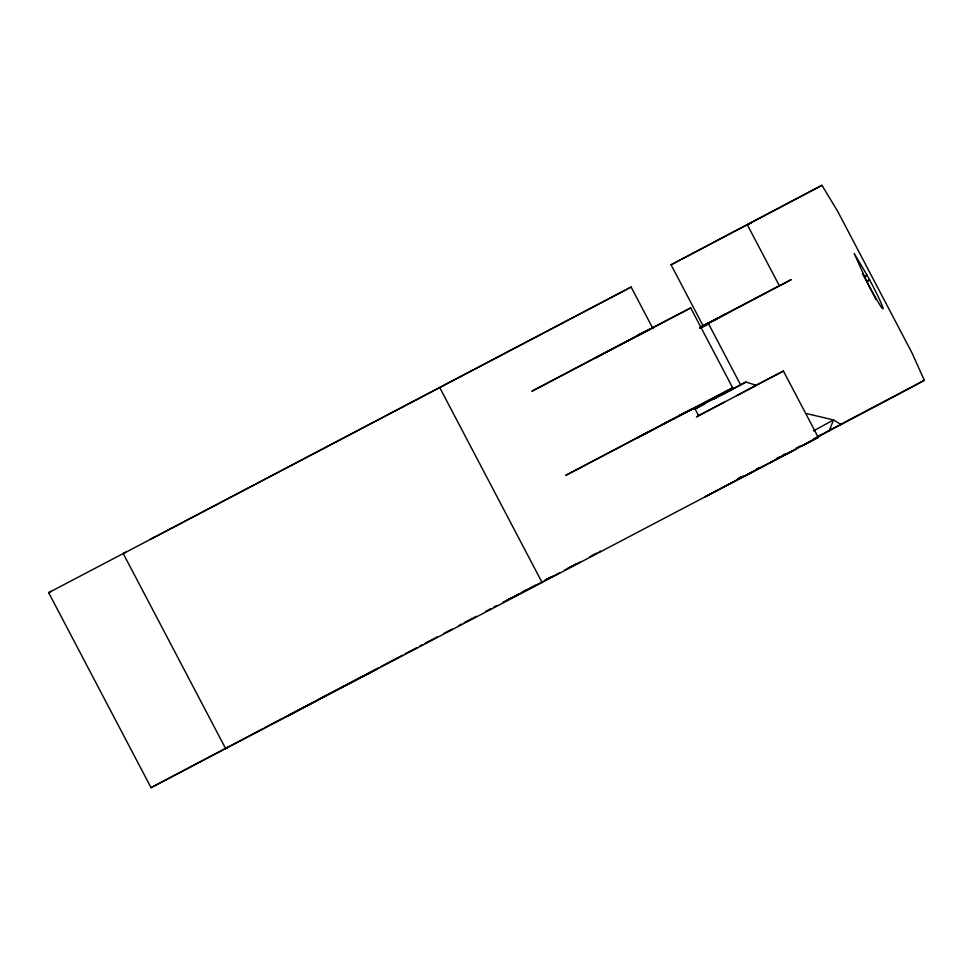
<?xml version="1.0" encoding="UTF-8"?>
<svg xmlns="http://www.w3.org/2000/svg" width="973" height="973" viewBox="0 0 973 973"><rect width="100%" height="100%" fill="white"/><g stroke="black" fill="none" stroke-linecap="round" stroke-linejoin="round"><path stroke-width="1.46" d="M752.214 387.266L783.423 371.041L818.269 437.4L801.679 446.011L829.312 430.759L833.484 419.922L806.872 413.659M864.729 277.658L866.846 274.787L854.16 253.394L866.639 281.124A27.536 1.63 62.3 0 0 883.01 308.855A27.536 1.63 62.3 0 0 869.448 279.543L866.846 274.787L864.51 277.281L874.946 297.483M867.138 282.109L869.448 279.543L866.821 281.501M672.708 419.436L732.657 387.801L690.708 307.906L531.854 391.268L649.259 329.361M740.611 384.858L708.551 323.778L700.086 328.242M779.349 285.709L703.065 325.736L671.066 264.79L821.954 185.308L837.765 211.494L911.713 352.348L924.35 380.334L894.698 396.266A456.167 0.791 -27.7 0 0 841.061 424.569L829.312 430.759M48.65 592.666L125.639 552.263L123.267 553.601L225.663 748.626L228.035 747.288L151.046 787.692L48.65 592.666L51.107 591.292M155.133 536.682L150.304 539.407L631.124 287.047L652.932 328.594M699.83 328.01A456.179 0.791 -27.7 0 1 791.219 279.64L779.385 285.831L747.386 224.885L751.387 222.647M821.954 185.308L671.066 264.79M151.046 787.692L263.002 728.631M286.05 716.773L307.869 705.23M783.423 371.041L696.449 416.882L698.663 415.714L694.442 407.675M679.263 415.593L678.728 415.885L685.673 412.297M813.537 430.917L833.484 419.922L841.061 424.569M599.623 551.715L600.56 551.217L599.271 551.861M820.361 435.381L817.442 436.938M794.905 449.684L795.841 449.185L774.508 460.29M736.792 395.597L756.264 385.296L745.95 382.073L714.267 398.784M631.124 287.047L123.291 553.588M860.983 413.622L924.35 380.334M644.941 331.647L636.78 335.989L690.708 307.906M685.734 412.163L680.832 414.753M508.83 599.319L519.241 593.822M592.071 555.717L594.673 554.342M846.826 421.114L824.24 433.046M848.018 420.494L859.828 414.23M792.934 450.742L769.862 462.905M604.586 353.077L595.318 357.979L650.755 328.886L637.084 336.111M700.28 327.196L702.956 325.785M691.219 409.268L565.799 475.347L674.094 418.609M646.534 432.985L637.279 437.886L657.991 427.074M679.045 416.018L692.703 408.794L661.178 425.286M694.637 408.952L716.894 397.276M703.138 404.513L695.695 408.429M723.243 394.041L733.788 388.458L728.728 391.085M317.782 699.818L363.464 675.761M366.152 674.35L378.242 667.977M380.93 666.566L402.421 655.243M405.109 653.832L417.198 647.459M419.886 646.048L422.562 644.637M425.25 643.214L437.339 636.853M444.065 633.314L452.117 629.069M458.842 625.53L461.518 624.107M464.206 622.696L476.296 616.323M485.709 611.372L491.073 608.539M493.761 607.128L496.449 605.717M503.163 602.178L511.226 597.933M523.316 591.56L526.004 590.149M532.717 586.61L535.405 585.199M544.807 580.236L550.183 577.415M521.528 592.618L525.894 590.319M527.111 589.674L531.976 587.12M795.586 448.468L800.414 445.926M818.877 435.868L822.903 433.751M575.712 564.34L580.577 561.786M737.485 478.825L740.721 477.111M700.098 327.414L709.414 322.525M702.238 326.393L726.296 313.72L713.854 320.202M712.759 399.416L728.424 391.207M699.101 415.386L724.715 401.946M776.466 458.514L779.932 456.69M782.219 455.498L785.612 453.71M545.403 580.054L552.457 576.357M567.794 568.305L576.819 563.574M264.328 727.889L285.709 716.663M288.385 715.252L376.709 669.181L367.259 674.07M534.7 585.88L543.469 581.282M546.935 579.458L554.014 575.748M555.194 575.128L559.889 572.659M564.51 570.239L574.496 564.985M754.926 470.555L705.182 496.777L741.098 477.816M756.07 469.959L773.28 460.934M818.269 437.4L225.687 748.614M742.715 477.159L763.367 466.322M750.499 223.267L747.386 224.885M686.841 411.688L732.657 387.801M694.163 409.292L697.179 407.711M721.334 394.953L745.95 382.073M694.734 409.025L705.145 403.54M739.565 477.852L742.946 476.077M756.678 468.901L759.232 467.563M516.663 595.318L526.052 590.404M527.184 589.82L533.374 586.573M349.21 683.508L359.852 677.938M316.857 700.682L286.707 716.432M360.983 677.354L365.884 674.788M699.818 328.339L708.551 323.778M813.635 438.847L816.834 437.181M589.808 556.787L592.873 555.182M593.895 554.646L597.069 552.992M512.576 597.446L515.641 595.853M752.725 387.12L756.264 385.296M509.402 599.1L506.033 600.84M819.047 436.038L820.227 435.43M862.431 273.583L864.51 277.281M439.723 387.558L542.119 582.584M875.396 298.419L875.882 299.477"/></g></svg>
